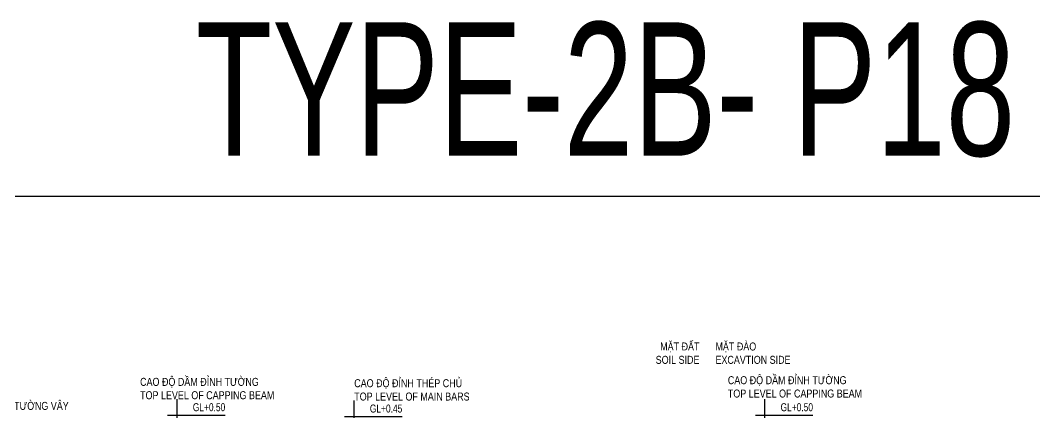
# Model space of a CAD drawing. Header units: millimetres. Extents: x 2746337 to 7547699, y -363432 to 15720.
# Drawn here: x 3076221 to 3114228, y -96229 to -81522 of the extents above; entities that cross this region are included whole.
import ezdxf
from ezdxf.enums import TextEntityAlignment as Align

# ---------------------------------------------------------------- set-up
doc = ezdxf.new("R2010")
doc.units = ezdxf.units.MM
doc.header["$LTSCALE"] = 1200
for name, color, linetype, lineweight in [('030_Label', 4, 'Continuous', 5), ('ENOTE', 2, 'Continuous', 15), ('LEADER', 8, 'Continuous', 9), ('TEXTVN', 2, 'Continuous', 20)]:
    doc.layers.add(name, color=color, linetype=linetype, lineweight=lineweight)
for name, color, linetype in [('CDC.02.DIM', 1, 'Continuous'), ('CDC.06.TEXT', 2, 'Continuous'), ('CDC.10.HATCH', 251, 'Continuous')]:
    doc.layers.add(name, color=color, linetype=linetype)
doc.styles.add('DB_Arial', font='arial.ttf', dxfattribs={"width": 0.8})
doc.styles.add('SMTEXT', font='arial.ttf', dxfattribs={"width": 0.75})
doc.styles.add('VNROMANS', font='VHAVAN.TTF', dxfattribs={"width": 0.8})

# ---------------------------------------------------------------- blocks, each defined once
blk = doc.blocks.new('tag_cd')
at = {"layer": 'CDC.10.HATCH'}
blk.add_hatch(color=256, dxfattribs=at).paths.add_polyline_path([(180, 240), (420, 0), (420, 240)])
at = {"layer": 'CDC.02.DIM'}
for points in [[(420, 240), (420, 0), (660, 240), (180, 240), (420, 0), (420, 1020)], [(60, 420), (2220, 420)], [(0, 0), (840, 0)]]:
    blk.add_lwpolyline(points, dxfattribs=at)
at = {"layer": 'CDC.06.TEXT', "ltscale": 0.5, "style": 'SMTEXT', "width": 0.75}
blk.add_attdef('CD', text='', height=300, dxfattribs=at).set_placement((2220, 570), align=Align.RIGHT)

msp = doc.modelspace()

# ---------------------------------------------------------------- linework, layer by layer
msp.add_lwpolyline([(3053834.1, -88114), (3147351.4, -88114), (3147351.4, -165266.4), (3053834.1, -165266.4)], close=True)
at = {"layer": 'LEADER', "lineweight": 20}
for points in [[(3099167.1, -94596.7, 0, 150, 0), (3099667.1, -94596.7, 0, 0, 0), (3101667.1, -94596.7, 0, 0, 0)], [(3104767.1, -94596.7, 0, 150, 0), (3104267.1, -94596.7, 0, 0, 0), (3102267.1, -94596.7, 0, 0, 0)]]:
    msp.add_lwpolyline(points, format="xyseb", dxfattribs=at)

# ---------------------------------------------------------------- block references
at = {"layer": 'ENOTE'}
for p, values in [((3081679.9, -96742.4), {'CD': 'GL+0.50'}), ((3088312.8, -96792.4), {'CD': 'GL+0.45'}), ((3103701.2, -96742.4), {'CD': 'GL+0.50'})]:
    msp.add_blockref('tag_cd', p, dxfattribs=at).add_auto_attribs(values)

# ---------------------------------------------------------------- texts
at = {"layer": '030_Label', "style": 'VNROMANS', "width": 0.7}
msp.add_text('type-2b- p18', height=5000, dxfattribs=at).set_placement((3098149.3, -84097), align=Align.MIDDLE_CENTER)
at = {"layer": 'TEXTVN', "style": 'DB_Arial', "width": 0.8}
for s, p in [('MẶT ĐẤT', (3101667.1, -93896.7)), ('SOIL SIDE', (3101667.1, -94396.7))]:
    msp.add_text(s, height=300, dxfattribs=at).set_placement(p, align=Align.RIGHT)
for s, p in [('MẶT ĐÀO', (3102267.1, -93896.7)), ('EXCAVTION SIDE', (3102267.1, -94396.7)), ('CAO ĐỘ DẦM ĐỈNH TƯỜNG', (3080709.5, -95222.4)), ('CAO ĐỘ ĐỈNH THÉP CHỦ', (3088732.8, -95272.4)), ('CAO ĐỘ DẦM ĐỈNH TƯỜNG', (3102730.8, -95159.6)), ('TOP LEVEL OF CAPPING BEAM', (3102730.8, -95659.6)), ('CAO ĐỘ ĐỈNH TƯỜNG VÂY', (3073662.1, -96122.4)), ('TOP LEVEL OF CAPPING BEAM', (3080709.5, -95722.4)), ('TOP LEVEL OF MAIN BARS', (3088732.8, -95772.4))]:
    msp.add_text(s, height=300, dxfattribs=at).set_placement(p)

doc.saveas('drawing.dxf')
